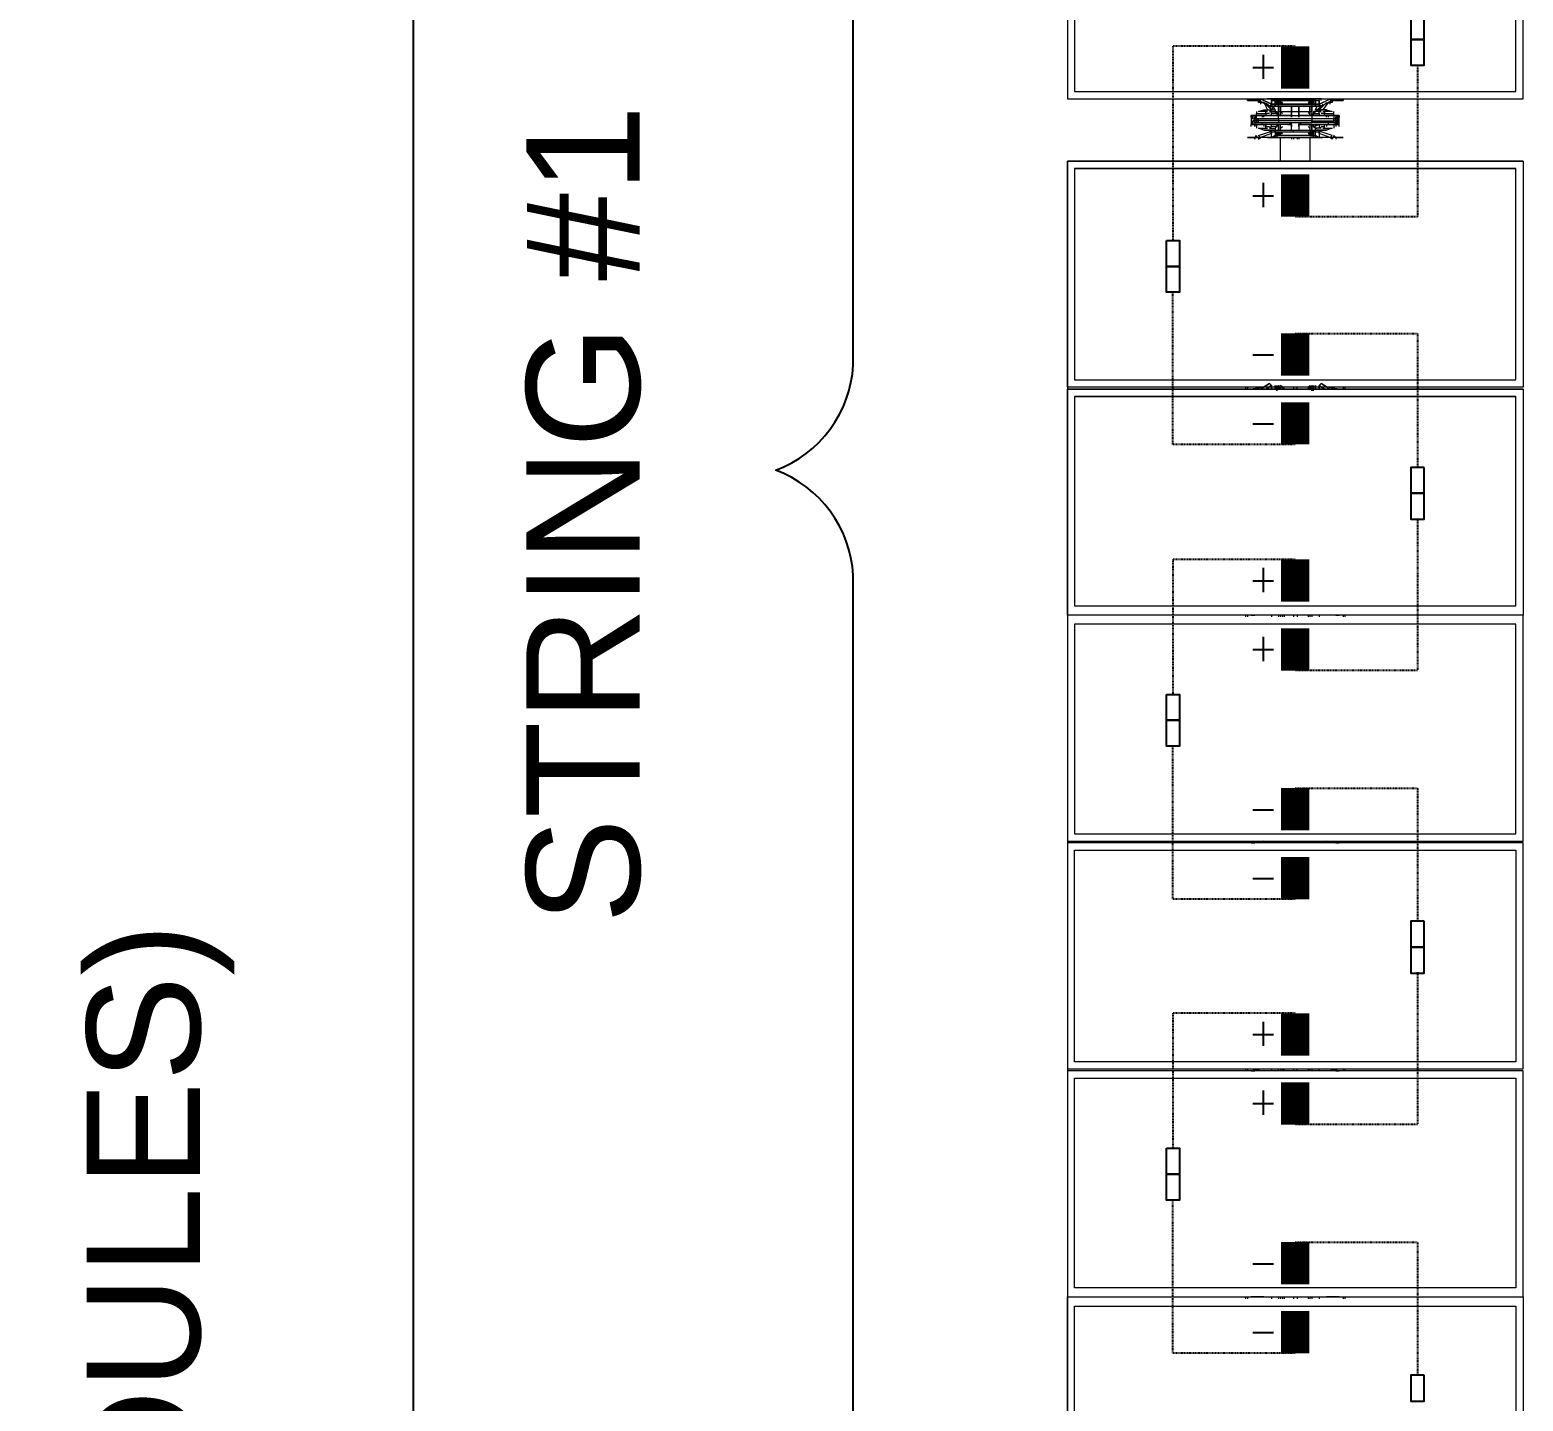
# Model space of a CAD drawing. Header units: feet. Extents: x -13743 to 68376, y -48 to 67763.
# Drawn here: x 8045.1 to 8308.3, y 65447.1 to 65688.8 of the extents above; entities that cross this region are included whole.
import ezdxf

# ---------------------------------------------------------------- set-up
doc = ezdxf.new("R2010")
doc.units = ezdxf.units.FT
doc.header["$MEASUREMENT"] = 0
doc.linetypes.add('HIDDEN', pattern=[0.375, 0.25, -0.125])
for name, color, linetype in [('E-HARN-COMP', 8, 'Continuous'), ('E-TRNK-CABL-NEG', 6, 'HIDDEN'), ('E-TRUNK-CABLE-POS', 6, 'HIDDEN'), ('G-ANNO-TEXT', 1, 'Continuous'), ('Polarity-Text', 7, 'Continuous')]:
    doc.layers.add(name, color=color, linetype=linetype)
doc.styles.add('NEI-A', font='arial.ttf')

# ---------------------------------------------------------------- blocks, each defined once
blk = doc.blocks.new('A$Ccdbb2b2c')
at = {"lineweight": 5}
for points in [[(2.2199, 0.4133), (4.0732, 0.4133)], [(4.1298, 0), (4.1298, 0.4133), (5.9848, 0.4133)], [(4.1365, 0.0067), (4.1365, 0.4067)], [(4.3365, 0), (4.3365, 0.4133)], [(4.3432, 0.0067), (4.3432, 0.4067)], [(4.0748, 0.24), (4.0732, 0.24), (4.0748, 0.24), (4.0748, 0.2433), (4.0748, 0.25), (4.0732, 0.25)], [(4.0898, 0.245), (4.0915, 0.245), (4.0898, 0.245), (4.0915, 0.245), (4.0915, 0.2417), (4.0882, 0.2417), (4.0882, 0.2217), (4.0865, 0.2217), (4.0882, 0.2217), (4.0865, 0.2217), (4.0882, 0.2217), (4.0865, 0.2217), (4.0882, 0.2217), (4.0798, 0.2217), (4.0848, 0.2217), (4.0848, 0.1917), (4.0798, 0.1917), (4.0882, 0.1917), (4.0882, 0.1717), (4.0915, 0.1717), (4.0915, 0.1917), (4.0915, 0.2217), (4.0932, 0.2217), (4.0932, 0.2417), (4.0948, 0.2417), (4.0948, 0.2217)], [(4.0882, 0.2433), (4.0882, 0.235), (4.0882, 0.2433), (4.0882, 0.245), (4.0882, 0.2467), (4.0882, 0.245), (4.0898, 0.245), (4.0882, 0.2467), (4.0898, 0.2467), (4.0882, 0.2467), (4.0882, 0.245), (4.0882, 0.2417), (4.0865, 0.2417)], [(4.0948, 0.24), (4.0932, 0.24), (4.0915, 0.24), (4.0915, 0.2217), (4.0882, 0.2217), (4.0882, 0.1917), (4.0915, 0.1917), (4.0915, 0.2217), (4.0915, 0.2417), (4.0932, 0.2417), (4.0932, 0.245), (4.0948, 0.245), (4.0965, 0.245), (4.0965, 0.2467), (4.0965, 0.245), (4.0948, 0.245), (4.0932, 0.245), (4.0932, 0.2433), (4.0915, 0.2433), (4.0915, 0.24)], [(4.0882, 0.2467), (4.0882, 0.2467)], [(4.0882, 0.245), (4.0882, 0.245)], [(4.0882, 0.245), (4.0882, 0.2433), (4.0898, 0.2433), (4.0915, 0.2433), (4.0898, 0.2433), (4.0915, 0.2433)], [(4.0898, 0.2467), (4.0948, 0.2467), (4.0965, 0.2467)], [(4.0915, 0.245), (4.0898, 0.245), (4.0915, 0.245), (4.0915, 0.2433), (4.0932, 0.2433), (4.0948, 0.2433), (4.0948, 0.2417)], [(4.0982, 0.2467), (4.0965, 0.2467), (4.0948, 0.245), (4.0932, 0.245)], [(4.0948, 0.245), (4.0948, 0.2467)], [(4.0965, 0.2467), (4.0965, 0.2467)], [(4.0965, 0.2433), (4.0965, 0.245)], [(4.1082, 0.1733), (4.1098, 0.1733), (4.1082, 0.1733), (4.1082, 0.1717), (4.1065, 0.1717), (4.1082, 0.17), (4.1082, 0.1633), (4.1082, 0.25), (4.1082, 0.2433), (4.1065, 0.2417), (4.1082, 0.2417), (4.1082, 0.24), (4.1098, 0.24), (4.1082, 0.2383), (4.1065, 0.24), (4.1032, 0.23), (4.1032, 0.2283), (4.1048, 0.2283), (4.1032, 0.2283), (4.1032, 0.225), (4.1065, 0.225), (4.1082, 0.2283), (4.1082, 0.225), (4.1065, 0.225), (4.1065, 0.2233), (4.1082, 0.2233), (4.1082, 0.19), (4.1065, 0.19)], [(4.3348, 0.2517), (4.3365, 0.2517)], [(4.3348, 0.25), (4.3365, 0.25)], [(4.3348, 0.235), (4.3365, 0.2467), (4.3365, 0.2433)], [(4.5415, 0.2517), (4.5431, 0.2517)], [(4.5415, 0.25), (4.5431, 0.25)], [(4.5415, 0.235), (4.5415, 0.2467), (4.5415, 0.2433)], [(4.7465, 0.2517), (4.7481, 0.2517)], [(4.7465, 0.25), (4.7481, 0.25)], [(4.7465, 0.235), (4.7481, 0.2467), (4.7481, 0.2433)], [(4.9531, 0.2517), (4.9548, 0.2517)], [(4.9531, 0.25), (4.9548, 0.25)], [(4.9531, 0.235), (4.9548, 0.2467), (4.9548, 0.2433)], [(5.1598, 0.2517), (5.1615, 0.2517)], [(5.1598, 0.25), (5.1615, 0.25)], [(5.1598, 0.235), (5.1598, 0.2467), (5.1598, 0.2433)], [(4.0732, 0.2433), (4.0748, 0.2433), (4.0732, 0.2433)], [(4.0732, 0.2433), (4.0748, 0.2433), (4.0732, 0.2433)], [(4.0732, 0.19), (4.0732, 0.2233), (4.0732, 0.19), (4.0748, 0.19), (4.0748, 0.1917), (4.0748, 0.1883), (4.0782, 0.1883), (4.0782, 0.185), (4.0782, 0.1883), (4.0748, 0.1883), (4.0748, 0.19), (4.0748, 0.1917), (4.0748, 0.1933), (4.0748, 0.22), (4.0732, 0.22), (4.0748, 0.22), (4.0748, 0.2217), (4.0748, 0.2233), (4.0748, 0.2217), (4.0748, 0.2233), (4.0732, 0.2233), (4.0732, 0.225), (4.0732, 0.2233), (4.0748, 0.2233), (4.0765, 0.2233), (4.0782, 0.2233), (4.0782, 0.2217), (4.0782, 0.22), (4.0765, 0.22), (4.0748, 0.22), (4.0748, 0.2217), (4.0765, 0.2217), (4.0782, 0.2217), (4.0765, 0.2217), (4.0782, 0.2217), (4.0765, 0.2217), (4.0782, 0.2217), (4.0765, 0.2217), (4.0782, 0.2217), (4.0765, 0.2217), (4.0765, 0.2233), (4.0782, 0.2217), (4.0782, 0.22), (4.0765, 0.2183), (4.0765, 0.22), (4.0748, 0.22), (4.0748, 0.2217), (4.0748, 0.2233), (4.0748, 0.225), (4.0732, 0.225), (4.0732, 0.2267), (4.0732, 0.225), (4.0748, 0.225), (4.0748, 0.2283), (4.0782, 0.2283), (4.0782, 0.225), (4.0748, 0.225), (4.0748, 0.2283), (4.0782, 0.2283), (4.0798, 0.23), (4.0782, 0.2317), (4.0765, 0.235), (4.0765, 0.2383), (4.0748, 0.24), (4.0732, 0.2383), (4.0782, 0.2283), (4.0798, 0.2283), (4.0798, 0.225), (4.0782, 0.225), (4.0782, 0.2217)], [(4.0798, 0.2217), (4.0782, 0.2217), (4.0782, 0.2233), (4.0765, 0.2233), (4.0748, 0.2233), (4.0748, 0.225), (4.0782, 0.225), (4.0782, 0.2283), (4.0732, 0.2383), (4.0748, 0.2383), (4.0748, 0.24), (4.0798, 0.23), (4.0782, 0.2283), (4.0798, 0.23), (4.0748, 0.24), (4.0732, 0.24), (4.0748, 0.2383)], [(4.0765, 0.2367), (4.0765, 0.24), (4.0748, 0.24), (4.0748, 0.2383), (4.0732, 0.2383), (4.0782, 0.2283), (4.0748, 0.2283), (4.0748, 0.225), (4.0748, 0.2233), (4.0732, 0.2233), (4.0732, 0.19), (4.0748, 0.19), (4.0732, 0.19), (4.0732, 0.1867), (4.0732, 0.1883), (4.0748, 0.1883), (4.0748, 0.185), (4.0782, 0.185), (4.0798, 0.1833), (4.0798, 0.185), (4.0798, 0.1883), (4.0782, 0.1883), (4.0798, 0.1883), (4.0798, 0.225), (4.0798, 0.1883), (4.0782, 0.1883)], [(4.0782, 0.2283), (4.0782, 0.225), (4.0732, 0.225), (4.0732, 0.2283), (4.0732, 0.23), (4.0732, 0.2317)], [(4.0748, 0.2433), (4.0748, 0.2433)], [(4.0748, 0.24), (4.0748, 0.24)], [(4.0748, 0.24), (4.0748, 0.24)], [(4.0765, 0.2383), (4.0765, 0.2367), (4.0765, 0.2383), (4.0782, 0.2383)], [(4.0782, 0.2317), (4.0832, 0.2283), (4.0765, 0.235), (4.0832, 0.2317)], [(4.0848, 0.2417), (4.0865, 0.2417), (4.0865, 0.2333), (4.0848, 0.2333), (4.0848, 0.24), (4.0832, 0.235), (4.0832, 0.225), (4.0848, 0.225), (4.0865, 0.2233), (4.0848, 0.225), (4.0865, 0.2233), (4.0865, 0.225)], [(4.0832, 0.235), (4.0832, 0.225)], [(4.0848, 0.235), (4.0848, 0.235)], [(4.0848, 0.2317), (4.0848, 0.2333)], [(4.0865, 0.23), (4.0865, 0.2333), (4.0882, 0.2333)], [(4.0898, 0.235), (4.0882, 0.235), (4.0882, 0.2133), (4.0882, 0.2117), (4.0882, 0.2367), (4.0898, 0.2367)], [(4.0948, 0.2433), (4.0965, 0.2433)], [(4.0948, 0.2433), (4.0965, 0.2433)], [(4.0948, 0.2433), (4.0965, 0.2433)], [(4.0948, 0.2117), (4.0965, 0.2117), (4.0965, 0.2367), (4.0948, 0.2367)], [(4.0965, 0.235), (4.0965, 0.2433)], [(4.0965, 0.2433), (4.0965, 0.235)], [(4.0998, 0.2267), (4.0998, 0.225), (4.1015, 0.225), (4.1015, 0.235), (4.0998, 0.24), (4.0998, 0.2333), (4.0965, 0.2333), (4.0965, 0.2417), (4.0998, 0.2417)], [(4.0965, 0.2417), (4.0982, 0.2417)], [(4.0965, 0.21), (4.0982, 0.21), (4.0965, 0.21), (4.0982, 0.21), (4.0965, 0.21), (4.0982, 0.21), (4.0965, 0.21), (4.0965, 0.2117), (4.0965, 0.2133), (4.0965, 0.235), (4.0982, 0.235)], [(4.0965, 0.2333), (4.0982, 0.2333), (4.0982, 0.23)], [(4.0982, 0.24), (4.0982, 0.24)], [(4.0998, 0.235), (4.0998, 0.235)], [(4.0998, 0.2333), (4.0998, 0.2317)], [(4.1015, 0.235), (4.1015, 0.225), (4.1032, 0.225), (4.1032, 0.2217), (4.1048, 0.2233), (4.1048, 0.2217), (4.1032, 0.2217), (4.1032, 0.22), (4.1048, 0.22), (4.1065, 0.22), (4.1065, 0.2217), (4.1048, 0.2217), (4.1065, 0.2217), (4.1048, 0.2217), (4.1065, 0.2217), (4.1048, 0.2217), (4.1065, 0.2217), (4.1048, 0.2217), (4.1065, 0.2217), (4.1065, 0.2233), (4.1048, 0.2233), (4.1032, 0.2233), (4.1032, 0.2217), (4.1032, 0.22), (4.1032, 0.1933)], [(4.1082, 0.2317), (4.1082, 0.23), (4.1082, 0.2283), (4.1048, 0.2283), (4.1082, 0.2383)], [(4.1082, 0.24), (4.1082, 0.24)], [(4.3315, 0.23), (4.3365, 0.2383)], [(4.3332, 0.2283), (4.3365, 0.2333)], [(4.0715, 0.2283), (4.0715, 0.2283)], [(4.0732, 0.23), (4.0732, 0.23)], [(4.0748, 0.2283), (4.0732, 0.2283)], [(4.0782, 0.185), (4.0798, 0.185), (4.0798, 0.1883), (4.0782, 0.1883), (4.0798, 0.1883), (4.0798, 0.225), (4.0782, 0.225), (4.0782, 0.2217), (4.0765, 0.2217), (4.0782, 0.2217), (4.0765, 0.2217), (4.0782, 0.2217), (4.0782, 0.22), (4.0782, 0.1933), (4.0782, 0.1917), (4.0765, 0.19), (4.0765, 0.1917), (4.0748, 0.1917), (4.0748, 0.1933), (4.0765, 0.1933), (4.0765, 0.195), (4.0782, 0.1933), (4.0782, 0.22), (4.0765, 0.22), (4.0748, 0.22), (4.0732, 0.22), (4.0748, 0.22), (4.0748, 0.1933), (4.0732, 0.1933), (4.0748, 0.1933), (4.0748, 0.1917), (4.0748, 0.19), (4.0765, 0.19), (4.0782, 0.19), (4.0782, 0.1917), (4.0782, 0.1933), (4.0782, 0.1917), (4.0798, 0.1917)], [(4.0732, 0.2233), (4.0732, 0.225)], [(4.0782, 0.225), (4.0798, 0.225), (4.0782, 0.225), (4.0782, 0.2217), (4.0765, 0.2217), (4.0782, 0.2217), (4.0782, 0.22), (4.0782, 0.1933), (4.0765, 0.195), (4.0765, 0.1933), (4.0748, 0.1933), (4.0748, 0.1917), (4.0765, 0.1917), (4.0782, 0.1917), (4.0782, 0.1883), (4.0782, 0.1917), (4.0782, 0.1933), (4.0765, 0.1933)], [(4.0748, 0.2233), (4.0748, 0.2233)], [(4.0748, 0.2233), (4.0748, 0.2233)], [(4.0748, 0.22), (4.0765, 0.22), (4.0782, 0.22), (4.0782, 0.2217), (4.0782, 0.2233), (4.0765, 0.2233), (4.0748, 0.2233), (4.0748, 0.2217), (4.0748, 0.2233)], [(4.0748, 0.2233), (4.0748, 0.2233)], [(4.0748, 0.2217), (4.0748, 0.2217)], [(4.0765, 0.22), (4.0748, 0.22), (4.0748, 0.2217), (4.0765, 0.2217)], [(4.0748, 0.2217), (4.0765, 0.2217)], [(4.0748, 0.2217), (4.0748, 0.22)], [(4.0748, 0.2217), (4.0748, 0.2217)], [(4.0748, 0.2217), (4.0748, 0.2217)], [(4.0748, 0.22), (4.0748, 0.22)], [(4.0748, 0.22), (4.0748, 0.22)], [(4.0748, 0.22), (4.0748, 0.1933)], [(4.0748, 0.22), (4.0748, 0.22)], [(4.0765, 0.2233), (4.0765, 0.2233)], [(4.0765, 0.2233), (4.0765, 0.2233)], [(4.0782, 0.2217), (4.0765, 0.2233), (4.0765, 0.2217)], [(4.0765, 0.2233), (4.0765, 0.2233)], [(4.0765, 0.2233), (4.0765, 0.2233)], [(4.0765, 0.2217), (4.0782, 0.2217)], [(4.0765, 0.2217), (4.0782, 0.2217)], [(4.0765, 0.2217), (4.0782, 0.2217)], [(4.0765, 0.2217), (4.0782, 0.2217)], [(4.0765, 0.2217), (4.0782, 0.2217)], [(4.0765, 0.22), (4.0765, 0.22)], [(4.0765, 0.22), (4.0765, 0.2183), (4.0782, 0.22)], [(4.0765, 0.22), (4.0765, 0.22)], [(4.0765, 0.22), (4.0765, 0.22)], [(4.0782, 0.225), (4.0782, 0.225)], [(4.0782, 0.2233), (4.0782, 0.2233)], [(4.0782, 0.2233), (4.0782, 0.2233)], [(4.0782, 0.2233), (4.0782, 0.2233)], [(4.0782, 0.2217), (4.0782, 0.2217)], [(4.0782, 0.2217), (4.0782, 0.2217)], [(4.0782, 0.2217), (4.0782, 0.2217)], [(4.0782, 0.22), (4.0782, 0.22)], [(4.0782, 0.22), (4.0782, 0.22)], [(4.0782, 0.22), (4.0782, 0.22)], [(4.0798, 0.23), (4.0798, 0.2283)], [(4.0798, 0.225), (4.0798, 0.225)], [(4.0882, 0.22), (4.0798, 0.22)], [(4.0865, 0.2183), (4.0848, 0.22)], [(4.0882, 0.2283), (4.0865, 0.2283)], [(4.0865, 0.2233), (4.0882, 0.2233)], [(4.0982, 0.2283), (4.0965, 0.2283)], [(4.0965, 0.2233), (4.0982, 0.2233)], [(4.1015, 0.22), (4.0965, 0.22)], [(4.0982, 0.225), (4.0982, 0.2233), (4.0998, 0.225), (4.0982, 0.2233), (4.0998, 0.225)], [(4.0998, 0.22), (4.0982, 0.2183)], [(4.1032, 0.23), (4.1015, 0.2283), (4.1032, 0.2283)], [(4.1015, 0.2283), (4.1015, 0.225), (4.1032, 0.225), (4.1015, 0.225), (4.1015, 0.1883), (4.1015, 0.1783)], [(4.1015, 0.225), (4.1015, 0.225)], [(4.1032, 0.225), (4.1032, 0.225)], [(4.1032, 0.22), (4.1048, 0.2183), (4.1048, 0.22), (4.1065, 0.22), (4.1065, 0.2217), (4.1048, 0.2217), (4.1065, 0.2217), (4.1065, 0.2233)], [(4.1032, 0.2233), (4.1032, 0.2233)], [(4.1032, 0.2217), (4.1032, 0.2217)], [(4.1032, 0.22), (4.1032, 0.22)], [(4.1048, 0.2233), (4.1048, 0.2233)], [(4.1048, 0.22), (4.1048, 0.22)], [(4.1065, 0.2233), (4.1065, 0.2233)], [(4.1065, 0.2217), (4.1065, 0.2217)], [(4.1065, 0.22), (4.1065, 0.22)], [(4.1065, 0.1933), (4.1065, 0.22)], [(4.1082, 0.225), (4.1082, 0.2233)], [(4.1298, 0.22), (4.1082, 0.22)], [(4.1098, 0.23), (4.1098, 0.23)], [(4.1098, 0.2283), (4.1098, 0.2283)], [(4.3382, 0.2233), (4.3365, 0.2233), (4.3365, 0.225), (4.3332, 0.225)], [(4.3332, 0.1917), (4.3348, 0.1917), (4.3348, 0.19), (4.3332, 0.1917), (4.3348, 0.1917), (4.3348, 0.19), (4.3332, 0.1917), (4.3348, 0.19), (4.3348, 0.1917), (4.3365, 0.1917), (4.3365, 0.1933), (4.3348, 0.1933), (4.3365, 0.1933), (4.3348, 0.1933), (4.3365, 0.1933), (4.3365, 0.22), (4.3365, 0.1933), (4.3365, 0.22), (4.3348, 0.22), (4.3365, 0.22), (4.3348, 0.22), (4.3332, 0.22), (4.3348, 0.22), (4.3348, 0.2183), (4.3332, 0.22), (4.3348, 0.22), (4.3365, 0.22), (4.3365, 0.2217), (4.3348, 0.2217), (4.3365, 0.2217), (4.3348, 0.2217), (4.3365, 0.2217), (4.3348, 0.2217), (4.3365, 0.2217), (4.3348, 0.2217), (4.3365, 0.2217), (4.3348, 0.2217), (4.3365, 0.2217), (4.3365, 0.22), (4.3348, 0.22), (4.3348, 0.2183), (4.3332, 0.22), (4.3348, 0.2183), (4.3348, 0.22), (4.3365, 0.22), (4.3365, 0.2217), (4.3348, 0.2217), (4.3348, 0.2233), (4.3332, 0.2217), (4.3348, 0.2233), (4.3348, 0.2217), (4.3332, 0.2217), (4.3348, 0.2233), (4.3348, 0.2217), (4.3332, 0.2217)], [(4.3348, 0.1917), (4.3365, 0.1917), (4.3348, 0.1917), (4.3365, 0.1917), (4.3348, 0.1917), (4.3365, 0.1917), (4.3348, 0.1917), (4.3365, 0.1917), (4.3348, 0.1917), (4.3365, 0.1917), (4.3348, 0.1917), (4.3348, 0.2217), (4.3365, 0.2217), (4.3348, 0.2217), (4.3365, 0.2217), (4.3348, 0.2217), (4.3365, 0.2217), (4.3348, 0.2217), (4.3365, 0.2217), (4.3348, 0.2217), (4.3365, 0.2217), (4.3348, 0.2217), (4.3365, 0.2217), (4.3348, 0.2217), (4.3365, 0.2217), (4.3348, 0.2217), (4.3365, 0.2217), (4.3348, 0.2217), (4.3365, 0.2217), (4.3348, 0.2217), (4.3365, 0.2217), (4.3365, 0.2233), (4.3348, 0.2233), (4.3332, 0.2233)], [(4.3332, 0.22), (4.3348, 0.22), (4.3365, 0.22)], [(4.3348, 0.2233), (4.3348, 0.2233)], [(4.3365, 0.2217), (4.3348, 0.2217)], [(4.3348, 0.22), (4.3348, 0.22)], [(4.3348, 0.2183), (4.3365, 0.2183)], [(4.3365, 0.2167), (4.3348, 0.2167)], [(4.3365, 0.2233), (4.3365, 0.2233)], [(4.3365, 0.22), (4.3365, 0.22)], [(4.5415, 0.2283), (4.5431, 0.2283)], [(4.5415, 0.2217), (4.5431, 0.2217)], [(4.5415, 0.22), (4.5431, 0.22)], [(4.5415, 0.2183), (4.5431, 0.2183)], [(4.5415, 0.2167), (4.5431, 0.2167)], [(4.7465, 0.2283), (4.7481, 0.2283)], [(4.7481, 0.2217), (4.7465, 0.2217)], [(4.7465, 0.22), (4.7481, 0.22)], [(4.7465, 0.2183), (4.7481, 0.2183)], [(4.7481, 0.2167), (4.7465, 0.2167)], [(4.9531, 0.2283), (4.9548, 0.2283)], [(4.9548, 0.2217), (4.9531, 0.2217)], [(4.9531, 0.22), (4.9548, 0.22)], [(4.9531, 0.2183), (4.9548, 0.2183)], [(4.9548, 0.2167), (4.9531, 0.2167)], [(5.1598, 0.2283), (5.1615, 0.2283)], [(5.1598, 0.2217), (5.1615, 0.2217)], [(5.1598, 0.22), (5.1615, 0.22)], [(5.1598, 0.2183), (5.1615, 0.2183)], [(5.1598, 0.2167), (5.1615, 0.2167)], [(4.0732, 0.21), (4.0748, 0.21)], [(4.0732, 0.2083), (4.0748, 0.2083)], [(4.0732, 0.205), (4.0748, 0.205)], [(4.0732, 0.2033), (4.0748, 0.2033)], [(4.0882, 0.2117), (4.0882, 0.21), (4.0898, 0.21), (4.0882, 0.21), (4.0898, 0.21), (4.0882, 0.21), (4.0882, 0.2133), (4.0882, 0.21), (4.0798, 0.21)], [(4.0798, 0.205), (4.0798, 0.2083)], [(4.0798, 0.2033), (4.0882, 0.2033), (4.0882, 0.2), (4.0882, 0.2033), (4.0898, 0.2033), (4.0882, 0.2033), (4.0898, 0.2033), (4.0882, 0.2033), (4.0898, 0.2033), (4.0882, 0.2033), (4.0882, 0.2017)], [(4.0882, 0.21), (4.0898, 0.21)], [(4.0882, 0.2033), (4.0898, 0.2033)], [(4.1015, 0.21), (4.0948, 0.21)], [(4.0948, 0.2033), (4.1015, 0.2033)], [(4.0982, 0.2033), (4.0965, 0.2033), (4.0982, 0.2033), (4.0965, 0.2033), (4.0982, 0.2033), (4.0965, 0.2033), (4.0965, 0.2), (4.0965, 0.2017), (4.0965, 0.2033), (4.0965, 0.2), (4.0965, 0.1783), (4.0982, 0.1783)], [(4.1032, 0.2083), (4.1015, 0.2083), (4.1015, 0.205)], [(4.1082, 0.21), (4.1098, 0.21)], [(4.1082, 0.2083), (4.1098, 0.2083)], [(4.1082, 0.205), (4.1098, 0.205)], [(4.1082, 0.2033), (4.1098, 0.2033)], [(4.3348, 0.2083), (4.3365, 0.2083)], [(4.3365, 0.205), (4.3348, 0.205)], [(4.5415, 0.2083), (4.5431, 0.2083)], [(4.5415, 0.205), (4.5431, 0.205)], [(4.7465, 0.2083), (4.7481, 0.2083)], [(4.7481, 0.205), (4.7465, 0.205)], [(4.9531, 0.2083), (4.9548, 0.2083)], [(4.9548, 0.205), (4.9531, 0.205)], [(5.1598, 0.2083), (5.1615, 0.2083)], [(5.1598, 0.205), (5.1615, 0.205)], [(4.0732, 0.1933), (4.0748, 0.1933)], [(4.0732, 0.1933), (4.0748, 0.1933)], [(4.0782, 0.1917), (4.0782, 0.19), (4.0765, 0.19), (4.0748, 0.19), (4.0765, 0.19), (4.0782, 0.19), (4.0782, 0.1917), (4.0765, 0.1917), (4.0782, 0.1917), (4.0782, 0.19), (4.0782, 0.1883), (4.0798, 0.1883), (4.0798, 0.185), (4.0782, 0.185), (4.0765, 0.1817), (4.0732, 0.175), (4.0748, 0.175), (4.0748, 0.1733), (4.0798, 0.1833), (4.0782, 0.185), (4.0732, 0.175), (4.0748, 0.175), (4.0748, 0.1733), (4.0798, 0.1833), (4.0798, 0.185), (4.0782, 0.185), (4.0782, 0.1883), (4.0748, 0.1883), (4.0748, 0.185), (4.0732, 0.185), (4.0732, 0.1883), (4.0732, 0.19), (4.0732, 0.1883), (4.0748, 0.1883), (4.0748, 0.185), (4.0782, 0.185), (4.0732, 0.175), (4.0748, 0.175), (4.0748, 0.1733), (4.0798, 0.1833), (4.0782, 0.185), (4.0748, 0.185), (4.0732, 0.185), (4.0732, 0.1833)], [(4.0748, 0.19), (4.0748, 0.1883), (4.0732, 0.1883)], [(4.0782, 0.1933), (4.0765, 0.1933), (4.0748, 0.1933), (4.0765, 0.1933), (4.0748, 0.1933), (4.0748, 0.1917), (4.0748, 0.19), (4.0748, 0.1917)], [(4.0748, 0.1933), (4.0748, 0.1933)], [(4.0748, 0.1933), (4.0748, 0.1933)], [(4.0748, 0.1933), (4.0748, 0.1933)], [(4.0748, 0.1917), (4.0748, 0.1917)], [(4.0748, 0.1917), (4.0748, 0.1917)], [(4.0748, 0.1917), (4.0748, 0.1917)], [(4.0748, 0.19), (4.0748, 0.19)], [(4.0748, 0.19), (4.0748, 0.19)], [(4.0748, 0.19), (4.0748, 0.19)], [(4.0765, 0.1933), (4.0765, 0.1933)], [(4.0765, 0.1933), (4.0765, 0.1933)], [(4.0765, 0.1933), (4.0765, 0.1933)], [(4.0765, 0.1933), (4.0765, 0.1933)], [(4.0765, 0.19), (4.0765, 0.19)], [(4.0765, 0.19), (4.0765, 0.19)], [(4.0765, 0.19), (4.0765, 0.19)], [(4.0782, 0.1933), (4.0782, 0.1933)], [(4.0782, 0.1933), (4.0782, 0.1933)], [(4.0782, 0.1933), (4.0782, 0.1933)], [(4.0782, 0.1917), (4.0782, 0.1917)], [(4.0782, 0.1917), (4.0782, 0.1917)], [(4.0782, 0.1917), (4.0782, 0.1917)], [(4.0782, 0.19), (4.0782, 0.19)], [(4.0782, 0.19), (4.0782, 0.19)], [(4.0782, 0.19), (4.0782, 0.19)], [(4.0798, 0.1933), (4.0882, 0.1933)], [(4.0848, 0.1933), (4.0865, 0.195)], [(4.0865, 0.1883), (4.0865, 0.19), (4.0848, 0.1883), (4.0865, 0.19), (4.0848, 0.1883)], [(4.0865, 0.1917), (4.0882, 0.1917)], [(4.0865, 0.1917), (4.0882, 0.1917)], [(4.0865, 0.1917), (4.0882, 0.1917)], [(4.0865, 0.1917), (4.0882, 0.1917)], [(4.0882, 0.19), (4.0865, 0.19)], [(4.0898, 0.1783), (4.0882, 0.1783), (4.0882, 0.2), (4.0882, 0.2017), (4.0882, 0.1767), (4.0898, 0.1767)], [(4.0932, 0.1717), (4.0948, 0.1717), (4.0948, 0.1917)], [(4.0948, 0.1767), (4.0965, 0.1767), (4.0965, 0.2017), (4.0948, 0.2017)], [(4.0965, 0.1933), (4.1015, 0.1933)], [(4.0982, 0.19), (4.0965, 0.19)], [(4.0982, 0.195), (4.0998, 0.1933)], [(4.0998, 0.1883), (4.0982, 0.19), (4.0998, 0.1883), (4.0982, 0.19), (4.0982, 0.1883)], [(4.1098, 0.1733), (4.1082, 0.175), (4.1065, 0.1733), (4.1032, 0.1833), (4.1032, 0.185), (4.1048, 0.185), (4.1032, 0.185), (4.1015, 0.185), (4.1015, 0.1883), (4.1032, 0.1883), (4.1015, 0.1883), (4.1032, 0.1883), (4.1032, 0.1917), (4.1048, 0.1917), (4.1065, 0.1917), (4.1065, 0.19), (4.1065, 0.1883), (4.1032, 0.1883), (4.1032, 0.185)], [(4.1032, 0.1933), (4.1032, 0.1917)], [(4.1032, 0.1933), (4.1032, 0.1933)], [(4.1048, 0.1933), (4.1032, 0.1933)], [(4.1032, 0.1917), (4.1032, 0.19)], [(4.1032, 0.1917), (4.1032, 0.1917)], [(4.1032, 0.19), (4.1048, 0.19)], [(4.1032, 0.19), (4.1032, 0.19)], [(4.1065, 0.1933), (4.1048, 0.1933)], [(4.1048, 0.1933), (4.1048, 0.1933)], [(4.1048, 0.1917), (4.1065, 0.1917)], [(4.1048, 0.1917), (4.1065, 0.1917)], [(4.1048, 0.1917), (4.1065, 0.1917)], [(4.1048, 0.1917), (4.1065, 0.1917)], [(4.1048, 0.1917), (4.1065, 0.1917)], [(4.1048, 0.1917), (4.1065, 0.1917)], [(4.1048, 0.19), (4.1065, 0.19)], [(4.1048, 0.19), (4.1048, 0.19)], [(4.1065, 0.1933), (4.1065, 0.1933)], [(4.1065, 0.1917), (4.1065, 0.1933)], [(4.1065, 0.1917), (4.1065, 0.1917)], [(4.1065, 0.19), (4.1065, 0.1917)], [(4.1065, 0.19), (4.1065, 0.19)], [(4.1082, 0.1933), (4.1298, 0.1933)], [(4.1082, 0.19), (4.1082, 0.1883)], [(4.3348, 0.1933), (4.3348, 0.195), (4.3332, 0.1933)], [(4.3348, 0.1933), (4.3348, 0.195), (4.3332, 0.1933)], [(4.3332, 0.1933), (4.3348, 0.1933)], [(4.3332, 0.1933), (4.3348, 0.1933)], [(4.3348, 0.1933), (4.3332, 0.1933)], [(4.3382, 0.19), (4.3365, 0.19), (4.3365, 0.1883), (4.3332, 0.1883), (4.3365, 0.1883), (4.3365, 0.19), (4.3348, 0.19), (4.3332, 0.19), (4.3348, 0.19), (4.3365, 0.19), (4.3365, 0.1917), (4.3365, 0.19), (4.3365, 0.1883), (4.3332, 0.1883)], [(4.3348, 0.195), (4.3365, 0.195)], [(4.3348, 0.1933), (4.3365, 0.1933), (4.3365, 0.1917), (4.3348, 0.1917)], [(4.3348, 0.1933), (4.3365, 0.1933), (4.3365, 0.1917), (4.3348, 0.1917)], [(4.3348, 0.1933), (4.3348, 0.1933)], [(4.3365, 0.1933), (4.3348, 0.1933)], [(4.3348, 0.1917), (4.3365, 0.1917)], [(4.3348, 0.1917), (4.3365, 0.1917)], [(4.3348, 0.1917), (4.3365, 0.1917)], [(4.3348, 0.1917), (4.3365, 0.1917)], [(4.3348, 0.1917), (4.3365, 0.1917)], [(4.3348, 0.1917), (4.3365, 0.1917)], [(4.3348, 0.1917), (4.3365, 0.1917)], [(4.3348, 0.1917), (4.3365, 0.1917)], [(4.3348, 0.1917), (4.3365, 0.1917)], [(4.3348, 0.1917), (4.3365, 0.1917)], [(4.3348, 0.1917), (4.3365, 0.1917)], [(4.3348, 0.1917), (4.3365, 0.1917)], [(4.3348, 0.19), (4.3365, 0.19), (4.3365, 0.1917)], [(4.3348, 0.19), (4.3348, 0.19)], [(4.3365, 0.1933), (4.3365, 0.1933)], [(4.3365, 0.19), (4.3365, 0.19)], [(4.5415, 0.195), (4.5431, 0.195)], [(4.5415, 0.1933), (4.5431, 0.1933)], [(4.5415, 0.1917), (4.5431, 0.1917)], [(4.7465, 0.195), (4.7481, 0.195)], [(4.7481, 0.1933), (4.7465, 0.1933)], [(4.7465, 0.1917), (4.7481, 0.1917)], [(4.9531, 0.195), (4.9548, 0.195)], [(4.9548, 0.1933), (4.9531, 0.1933)], [(4.9531, 0.1917), (4.9548, 0.1917)], [(5.1598, 0.195), (5.1615, 0.195)], [(5.1598, 0.1933), (5.1615, 0.1933)], [(5.1598, 0.1917), (5.1615, 0.1917)], [(4.0715, 0.185), (4.0715, 0.185)], [(4.0748, 0.1833), (4.0732, 0.1833), (4.0732, 0.185), (4.0732, 0.1833), (4.0732, 0.1817)], [(4.0732, 0.1833), (4.0732, 0.1833)], [(4.0732, 0.1733), (4.0748, 0.1733), (4.0765, 0.1733), (4.0765, 0.1767), (4.0832, 0.1817)], [(4.0782, 0.1817), (4.0832, 0.185), (4.0765, 0.1783)], [(4.0782, 0.175), (4.0765, 0.175), (4.0765, 0.1767), (4.0765, 0.175)], [(4.0782, 0.1883), (4.0782, 0.1883)], [(4.0782, 0.1883), (4.0782, 0.1883)], [(4.0798, 0.1883), (4.0798, 0.1883)], [(4.0798, 0.1883), (4.0798, 0.1883)], [(4.0832, 0.1783), (4.0848, 0.1733), (4.0848, 0.18)], [(4.0848, 0.1817), (4.0848, 0.18), (4.0865, 0.18), (4.0865, 0.1833)], [(4.0882, 0.18), (4.0865, 0.18), (4.0865, 0.1717), (4.0848, 0.1717)], [(4.0848, 0.1783), (4.0848, 0.1783)], [(4.0865, 0.185), (4.0882, 0.185)], [(4.0882, 0.17), (4.0882, 0.1783), (4.0882, 0.17), (4.0882, 0.1683), (4.0882, 0.17), (4.0882, 0.1717), (4.0865, 0.1717)], [(4.0948, 0.17), (4.0965, 0.17), (4.0948, 0.17), (4.0965, 0.17), (4.0965, 0.1783), (4.0965, 0.17)], [(4.0965, 0.185), (4.0982, 0.185)], [(4.0982, 0.1833), (4.0982, 0.18), (4.0965, 0.18), (4.0965, 0.1717), (4.0998, 0.1717)], [(4.0998, 0.1817), (4.0998, 0.18), (4.0965, 0.18)], [(4.0998, 0.18), (4.0998, 0.1733), (4.1015, 0.1783), (4.1015, 0.1883), (4.0998, 0.1883), (4.0998, 0.1867)], [(4.0998, 0.1783), (4.0998, 0.1783)], [(4.1015, 0.1883), (4.1015, 0.1883)], [(4.1032, 0.1833), (4.1015, 0.185)], [(4.1032, 0.1883), (4.1032, 0.1883)], [(4.1082, 0.175), (4.1048, 0.185), (4.1082, 0.185), (4.1082, 0.1833), (4.1082, 0.1817)], [(4.1098, 0.185), (4.1098, 0.185)], [(4.1098, 0.1833), (4.1098, 0.1833)], [(4.3365, 0.175), (4.3315, 0.1833)], [(4.3365, 0.18), (4.3332, 0.185), (4.3365, 0.185)], [(4.3365, 0.185), (4.3348, 0.185)], [(4.3365, 0.17), (4.3365, 0.1667), (4.3348, 0.1783)], [(4.5415, 0.185), (4.5431, 0.185)], [(4.5415, 0.17), (4.5415, 0.1667), (4.5415, 0.1783)], [(4.7481, 0.185), (4.7465, 0.185)], [(4.7481, 0.17), (4.7481, 0.1667), (4.7465, 0.1783)], [(4.9548, 0.185), (4.9531, 0.185)], [(4.9548, 0.17), (4.9548, 0.1667), (4.9531, 0.1783)], [(5.1598, 0.185), (5.1615, 0.185)], [(5.1598, 0.17), (5.1598, 0.1667), (5.1598, 0.1783)], [(4.0748, 0.175), (4.0732, 0.1733), (4.0748, 0.1733), (4.0748, 0.17), (4.0748, 0.1633), (4.0732, 0.1633)], [(4.0732, 0.17), (4.0748, 0.17), (4.0732, 0.17)], [(4.0732, 0.17), (4.0748, 0.17), (4.0732, 0.17)], [(4.0748, 0.1733), (4.0748, 0.1733)], [(4.0748, 0.1733), (4.0748, 0.1733)], [(4.0748, 0.1733), (4.0748, 0.1733)], [(4.0748, 0.17), (4.0748, 0.17)], [(4.0748, 0.17), (4.0748, 0.17)], [(4.0882, 0.1683), (4.0882, 0.17), (4.0898, 0.17), (4.0915, 0.17), (4.0898, 0.17), (4.0915, 0.17), (4.0932, 0.17), (4.0915, 0.17), (4.0932, 0.17), (4.0948, 0.17), (4.0932, 0.17)], [(4.0965, 0.1667), (4.0948, 0.1667), (4.0882, 0.1667), (4.0898, 0.1667), (4.0882, 0.1667), (4.0898, 0.1683), (4.0915, 0.1683), (4.0898, 0.1683), (4.0882, 0.1683), (4.0882, 0.1667), (4.0882, 0.1683), (4.0882, 0.1667)], [(4.0882, 0.1683), (4.0882, 0.1683)], [(4.0882, 0.1667), (4.0882, 0.1667)], [(4.0982, 0.1667), (4.0965, 0.1667), (4.0948, 0.1683), (4.0965, 0.1683), (4.0948, 0.1683), (4.0932, 0.1683), (4.0948, 0.1683), (4.0965, 0.1683), (4.0965, 0.1667), (4.0965, 0.1683), (4.0965, 0.17), (4.0982, 0.17)], [(4.0948, 0.1667), (4.0948, 0.1683)], [(4.0965, 0.1717), (4.0982, 0.1717)], [(4.0965, 0.1667), (4.0965, 0.1667)], [(4.0982, 0.1733), (4.0982, 0.1733)], [(4.1082, 0.1733), (4.1082, 0.1733)], [(4.1082, 0.17), (4.1098, 0.17)], [(4.3348, 0.1633), (4.3365, 0.1633)], [(4.3365, 0.1667), (4.3365, 0.1667)], [(4.5415, 0.1667), (4.5415, 0.1667)], [(4.5415, 0.1633), (4.5431, 0.1633)], [(4.7465, 0.1633), (4.7481, 0.1633)], [(4.7481, 0.1667), (4.7481, 0.1667)], [(4.9531, 0.1633), (4.9548, 0.1633)], [(4.9548, 0.1667), (4.9548, 0.1667)], [(5.1598, 0.1667), (5.1598, 0.1667)], [(5.1598, 0.1633), (5.1615, 0.1633)], [(4.3348, 0.1617), (4.3365, 0.1617)], [(4.5415, 0.1617), (4.5431, 0.1617)], [(4.7465, 0.1617), (4.7481, 0.1617)], [(4.9531, 0.1617), (4.9548, 0.1617)], [(5.1598, 0.1617), (5.1615, 0.1617)]]:
    blk.add_lwpolyline(points, dxfattribs=at)
for points in [[(3.8682, 0), (3.8682, 0.4133), (4.0732, 0.4133), (4.0732, 0)], [(3.8765, 0.0067), (3.8765, 0.4067), (4.0665, 0.4067), (4.0665, 0.0067)], [(4.1298, 0.4133), (4.1298, 0), (4.3348, 0), (4.3348, 0.4133)], [(4.1298, 0), (4.1298, 0.4133)], [(4.3282, 0.4067), (4.3282, 0.0067), (4.1365, 0.0067), (4.1365, 0.4067)], [(4.1365, 0.0067), (4.1365, 0.4067)], [(4.3365, 0.4133), (4.3365, 0), (4.5415, 0), (4.5415, 0.4133)], [(4.3365, 0), (4.3365, 0.4133)], [(4.5331, 0.4067), (4.5331, 0.0067), (4.3432, 0.0067), (4.3432, 0.4067)], [(4.3432, 0.0067), (4.3432, 0.4067)], [(4.7465, 0.4133), (4.7465, 0), (4.5415, 0), (4.5415, 0.4133)], [(4.5498, 0.4067), (4.7398, 0.4067), (4.7398, 0.0067), (4.5498, 0.0067)], [(4.7481, 0.4133), (4.9531, 0.4133), (4.9531, 0), (4.7481, 0)], [(4.7548, 0.4067), (4.7548, 0.0067), (4.9465, 0.0067), (4.9465, 0.4067)], [(4.9548, 0.4133), (5.1598, 0.4133), (5.1598, 0), (4.9548, 0)], [(4.9615, 0.4067), (4.9615, 0.0067), (5.1515, 0.0067), (5.1515, 0.4067)], [(5.1598, 0), (5.3648, 0), (5.3648, 0.4133), (5.1598, 0.4133)], [(5.1681, 0.0067), (5.3581, 0.0067), (5.3581, 0.4067), (5.1681, 0.4067)], [(4.0732, 0.24), (4.0748, 0.24), (4.0748, 0.2417), (4.0748, 0.2433), (4.0748, 0.25), (4.0732, 0.25), (4.0748, 0.25), (4.0748, 0.2433), (4.0748, 0.2417), (4.0748, 0.24)], [(4.0965, 0.2433), (4.0965, 0.245), (4.0965, 0.2433), (4.0982, 0.2433)], [(4.0732, 0.2433), (4.0748, 0.2433)], [(4.0948, 0.2433), (4.0932, 0.2433), (4.0915, 0.2433), (4.0932, 0.2433)], [(4.1098, 0.2433), (4.1082, 0.2433)], [(4.3365, 0.2283), (4.3332, 0.2283), (4.3365, 0.2333), (4.3332, 0.2283), (4.3365, 0.2283), (4.3332, 0.2283), (4.3315, 0.23), (4.3365, 0.2383), (4.3315, 0.23), (4.3332, 0.2283), (4.3348, 0.2283), (4.3332, 0.2283), (4.3348, 0.2283)], [(4.0748, 0.2283), (4.0732, 0.2283), (4.0732, 0.23), (4.0732, 0.2283)], [(4.0765, 0.2233), (4.0748, 0.2217), (4.0765, 0.22), (4.0782, 0.2217)], [(4.0765, 0.2233), (4.0748, 0.2217), (4.0765, 0.22), (4.0782, 0.2217)], [(4.0765, 0.2233), (4.0748, 0.2217), (4.0765, 0.22), (4.0782, 0.2217)], [(4.0748, 0.2217), (4.0782, 0.2217), (4.0782, 0.22), (4.0765, 0.22), (4.0765, 0.2183), (4.0782, 0.22), (4.0782, 0.2217), (4.0765, 0.2217), (4.0748, 0.2217), (4.0765, 0.22), (4.0748, 0.22)], [(4.0782, 0.2217), (4.0765, 0.2217)], [(4.0782, 0.2283), (4.0798, 0.2283), (4.0798, 0.225), (4.0782, 0.225), (4.0798, 0.225), (4.0798, 0.23), (4.0798, 0.2283)], [(4.0832, 0.2267), (4.0832, 0.225), (4.0798, 0.2267), (4.0798, 0.2283)], [(4.0798, 0.22), (4.0882, 0.22)], [(4.0848, 0.23), (4.0848, 0.2233), (4.0865, 0.2233), (4.0865, 0.2283), (4.0848, 0.2283)], [(4.0932, 0.1917), (4.0932, 0.2217), (4.0948, 0.2217), (4.0948, 0.1917)], [(4.0965, 0.2217), (4.0982, 0.2217), (4.0998, 0.2217), (4.1015, 0.2217)], [(4.0998, 0.225), (4.0982, 0.2233), (4.0982, 0.2283), (4.0998, 0.23)], [(4.0998, 0.2217), (4.0982, 0.2217)], [(4.1048, 0.2233), (4.1032, 0.2217), (4.1048, 0.22), (4.1065, 0.2217)], [(4.3365, 0.2233), (4.3365, 0.225), (4.3332, 0.225), (4.3365, 0.225), (4.3365, 0.2233), (4.3382, 0.2233)], [(4.3365, 0.22), (4.3365, 0.2217), (4.3348, 0.2233), (4.3332, 0.2217)], [(4.3365, 0.22), (4.3365, 0.2217), (4.3348, 0.2233), (4.3332, 0.2217)], [(4.3365, 0.2217), (4.3365, 0.2233), (4.3332, 0.2217), (4.3348, 0.22)], [(4.3365, 0.2217), (4.3365, 0.2233), (4.3348, 0.2233), (4.3365, 0.2233)], [(4.0748, 0.21), (4.0732, 0.21)], [(4.0748, 0.2083), (4.0732, 0.2083)], [(4.0748, 0.205), (4.0732, 0.205)], [(4.0748, 0.2033), (4.0732, 0.2033)], [(4.0798, 0.21), (4.0882, 0.21)], [(4.0798, 0.2083), (4.0798, 0.205)], [(4.0882, 0.2033), (4.0798, 0.2033)], [(4.0898, 0.21), (4.0882, 0.21)], [(4.0965, 0.2133), (4.0965, 0.21)], [(4.0982, 0.2033), (4.0965, 0.2033)], [(4.0765, 0.1933), (4.0748, 0.1917), (4.0765, 0.19), (4.0782, 0.1917)], [(4.0765, 0.1933), (4.0748, 0.1933), (4.0748, 0.1917), (4.0765, 0.1917), (4.0782, 0.1917), (4.0765, 0.1917), (4.0782, 0.1917), (4.0765, 0.1917), (4.0782, 0.1917), (4.0765, 0.1917), (4.0782, 0.1917), (4.0765, 0.1917), (4.0782, 0.1917), (4.0765, 0.1917), (4.0782, 0.1917), (4.0765, 0.1917), (4.0782, 0.1917), (4.0765, 0.1917), (4.0782, 0.1917), (4.0765, 0.1917), (4.0782, 0.1917), (4.0765, 0.1917), (4.0782, 0.1917), (4.0765, 0.1917), (4.0765, 0.19), (4.0782, 0.1917), (4.0782, 0.1933)], [(4.0765, 0.1933), (4.0748, 0.1917), (4.0765, 0.19), (4.0782, 0.1917)], [(4.0765, 0.1933), (4.0748, 0.1917), (4.0765, 0.19), (4.0782, 0.1917)], [(4.0782, 0.1917), (4.0782, 0.1933), (4.0765, 0.1933), (4.0782, 0.1933), (4.0782, 0.1917), (4.0765, 0.1917)], [(4.0882, 0.1933), (4.0798, 0.1933)], [(4.0848, 0.1883), (4.0848, 0.19), (4.0865, 0.19), (4.0865, 0.185), (4.0848, 0.185), (4.0848, 0.1833)], [(4.0882, 0.1917), (4.0865, 0.1917)], [(4.0948, 0.1717), (4.0948, 0.17), (4.0932, 0.17), (4.0915, 0.17), (4.0915, 0.1717), (4.0915, 0.1683), (4.0898, 0.1683), (4.0915, 0.1683), (4.0932, 0.1683), (4.0948, 0.1683), (4.0932, 0.1683), (4.0932, 0.1717), (4.0915, 0.1717), (4.0915, 0.1917), (4.0932, 0.1917), (4.0932, 0.1717)], [(4.0982, 0.1917), (4.0998, 0.1917), (4.1015, 0.1917), (4.0965, 0.1917)], [(4.0998, 0.1833), (4.0998, 0.1883), (4.0982, 0.19), (4.0965, 0.185), (4.0982, 0.185)], [(4.0998, 0.1917), (4.0982, 0.1917)], [(4.1032, 0.1917), (4.1032, 0.1933), (4.1048, 0.195), (4.1048, 0.1933), (4.1065, 0.1933), (4.1065, 0.1917), (4.1048, 0.1917), (4.1048, 0.19)], [(4.1048, 0.1933), (4.1032, 0.1917), (4.1048, 0.19), (4.1065, 0.1917)], [(4.1065, 0.1917), (4.1048, 0.1917)], [(4.3348, 0.1933), (4.3332, 0.1933), (4.3348, 0.195)], [(4.3365, 0.19), (4.3365, 0.1917), (4.3348, 0.1933), (4.3332, 0.1917)], [(4.3365, 0.19), (4.3365, 0.1917), (4.3348, 0.1933), (4.3332, 0.1917)], [(4.3365, 0.1917), (4.3365, 0.1933), (4.3332, 0.1917), (4.3348, 0.19)], [(4.3365, 0.1917), (4.3348, 0.1917)], [(4.3365, 0.1917), (4.3348, 0.1917)], [(4.3365, 0.1917), (4.3348, 0.1917), (4.3365, 0.1917), (4.3382, 0.1917)], [(4.0798, 0.1833), (4.0832, 0.1867), (4.0832, 0.1883), (4.0832, 0.1783), (4.0832, 0.1883), (4.0798, 0.1867), (4.0798, 0.185)], [(4.1082, 0.185), (4.1065, 0.1883), (4.1082, 0.1883)], [(4.3332, 0.185), (4.3315, 0.1833), (4.3365, 0.175), (4.3315, 0.1833)], [(4.3365, 0.18), (4.3332, 0.185), (4.3365, 0.185), (4.3332, 0.185)], [(4.3348, 0.185), (4.3332, 0.185)], [(4.0732, 0.1733), (4.0748, 0.1733), (4.0748, 0.1717), (4.0748, 0.17), (4.0748, 0.1633), (4.0732, 0.1633), (4.0748, 0.1633), (4.0748, 0.17), (4.0732, 0.17), (4.0748, 0.17), (4.0748, 0.1717), (4.0748, 0.1733)], [(4.0965, 0.1683), (4.0965, 0.17)]]:
    blk.add_lwpolyline(points, close=True, dxfattribs=at)

msp = doc.modelspace()

# ---------------------------------------------------------------- linework, layer by layer
at = {"layer": 'E-HARN-COMP'}
for points in [[(8290.81, 65691.67), (8288.48, 65691.67), (8288.48, 65687.11), (8290.81, 65687.11)], [(8290.81, 65687.11), (8288.48, 65687.11), (8288.48, 65682.54), (8290.81, 65682.54)], [(8245.41, 65651.67), (8247.74, 65651.67), (8247.74, 65647.1), (8245.41, 65647.1)], [(8245.41, 65647.1), (8247.74, 65647.1), (8247.74, 65642.54), (8245.41, 65642.54)], [(8290.81, 65611.67), (8288.48, 65611.67), (8288.48, 65607.11), (8290.81, 65607.11)], [(8290.81, 65607.11), (8288.48, 65607.11), (8288.48, 65602.54), (8290.81, 65602.54)], [(8245.41, 65571.67), (8247.74, 65571.67), (8247.74, 65567.1), (8245.41, 65567.1)], [(8245.41, 65567.1), (8247.74, 65567.1), (8247.74, 65562.54), (8245.41, 65562.54)], [(8290.81, 65531.67), (8288.48, 65531.67), (8288.48, 65527.11), (8290.81, 65527.11)], [(8290.81, 65527.11), (8288.48, 65527.11), (8288.48, 65522.54), (8290.81, 65522.54)], [(8245.41, 65491.67), (8247.74, 65491.67), (8247.74, 65487.1), (8245.41, 65487.1)], [(8245.41, 65487.1), (8247.74, 65487.1), (8247.74, 65482.54), (8245.41, 65482.54)], [(8290.81, 65451.67), (8288.48, 65451.67), (8288.48, 65447.11), (8290.81, 65447.11)]]:
    msp.add_lwpolyline(points, close=True, dxfattribs=at)
at = {"layer": 'E-HARN-COMP', "const_width": 5}
for points in [[(8268.11, 65685.89), (8268.11, 65678.44)], [(8268.11, 65655.86), (8268.11, 65663.32)], [(8268.11, 65635.3), (8268.11, 65627.84)], [(8268.11, 65615.71), (8268.11, 65623.16)], [(8268.11, 65595.46), (8268.11, 65588.01)], [(8268.11, 65575.86), (8268.11, 65583.32)], [(8268.11, 65555.14), (8268.11, 65547.68)], [(8268.11, 65535.55), (8268.11, 65543)], [(8268.11, 65515.46), (8268.11, 65508.01)], [(8268.11, 65495.86), (8268.11, 65503.32)], [(8268.11, 65475.14), (8268.11, 65467.68)], [(8268.11, 65455.55), (8268.11, 65463)]]:
    msp.add_lwpolyline(points, dxfattribs=at)
at = {"layer": 'E-TRNK-CABL-NEG', "ltscale": 0.1}
for points in [[(8268.11, 65615.71), (8246.57, 65615.71), (8246.57, 65642.54)], [(8268.11, 65635.3), (8289.64, 65635.3), (8289.64, 65611.67)], [(8268.11, 65535.55), (8246.57, 65535.55), (8246.57, 65562.54)], [(8268.11, 65555.14), (8289.64, 65555.14), (8289.64, 65531.67)], [(8268.11, 65455.55), (8246.57, 65455.55), (8246.57, 65482.54)], [(8268.11, 65475.14), (8289.64, 65475.14), (8289.64, 65451.67)]]:
    msp.add_lwpolyline(points, dxfattribs=at)
at = {"layer": 'E-TRUNK-CABLE-POS', "ltscale": 0.1}
for points in [[(8268.11, 65685.89), (8246.57, 65685.89), (8246.57, 65651.52)], [(8289.64, 65682.69), (8289.64, 65655.86), (8268.11, 65655.86)], [(8289.64, 65602.69), (8289.64, 65575.86), (8268.11, 65575.86)], [(8268.11, 65595.46), (8246.57, 65595.46), (8246.57, 65571.52)], [(8289.64, 65522.69), (8289.64, 65495.86), (8268.11, 65495.86)], [(8268.11, 65515.46), (8246.57, 65515.46), (8246.57, 65491.52)]]:
    msp.add_lwpolyline(points, dxfattribs=at)
at = {"layer": 'G-ANNO-TEXT', "flags": 128}
for points in [[(8126.41, 63892.84, -0.463783), (8112.76, 63905.61), (8112.76, 65114.16, 0.298343), (8099.11, 65132.67, 0.298343), (8112.76, 65151.18), (8112.76, 66441.36, -0.4246), (8126.41, 66460.9)], [(8203.88, 65174.08, -0.298343), (8190.23, 65192.59), (8190.23, 65592.66, 0.298343), (8176.58, 65611.17, 0.298343), (8190.23, 65629.68), (8190.23, 66264.16, -0.298343), (8203.88, 66282.67)]]:
    msp.add_lwpolyline(points, format="xyb", dxfattribs=at)
at = {"layer": 'Polarity-Text'}
for p, q in [((8260.64, 65682.13), (8264.26, 65682.13)), ((8262.45, 65684.4), (8262.45, 65680.13)), ((8262.45, 65661.83), (8262.45, 65657.55)), ((8260.64, 65659.55), (8264.26, 65659.55)), ((8260.64, 65631.49), (8264.26, 65631.49)), ((8260.64, 65619.36), (8264.26, 65619.36)), ((8262.45, 65593.97), (8262.45, 65589.7)), ((8260.64, 65591.7), (8264.26, 65591.7)), ((8260.64, 65579.55), (8264.26, 65579.55)), ((8262.45, 65581.83), (8262.45, 65577.55)), ((8260.64, 65551.33), (8264.26, 65551.33)), ((8260.64, 65539.2), (8264.26, 65539.2)), ((8262.45, 65513.97), (8262.45, 65509.7)), ((8260.64, 65511.7), (8264.26, 65511.7)), ((8262.45, 65501.83), (8262.45, 65497.55)), ((8260.64, 65499.55), (8264.26, 65499.55)), ((8260.64, 65471.33), (8264.26, 65471.33)), ((8260.64, 65459.2), (8264.26, 65459.2))]:
    msp.add_line(p, q, dxfattribs=at)

# ---------------------------------------------------------------- block references
at = {"xscale": -194.318304, "yscale": 194.318304, "zscale": 194.318304, "rotation": 90}
msp.add_blockref('A$Ccdbb2b2c', (8308.27, 66468.13), dxfattribs=at)

# ---------------------------------------------------------------- texts
at = {"layer": 'G-ANNO-TEXT', "insert": (8055.15, 65531.39), "char_height": 20, "width": 845.316, "attachment_point": 3, "rotation": 90, "style": 'NEI-A', "bg_fill": 3, "box_fill_scale": 1.5, "bg_fill_color": 256, "bg_fill_transparency": 0}
msp.add_mtext('NEXTRACKER (400W) - SHORT TRACKER  (54 MODULES)', dxfattribs=at)

# ---------------------------------------------------------------- next in the draw order: texts
at = {"layer": 'G-ANNO-TEXT', "insert": (8132.62, 65675.61), "char_height": 20, "width": 139.4633, "attachment_point": 3, "rotation": 90, "style": 'NEI-A', "bg_fill": 3, "box_fill_scale": 1.5, "bg_fill_color": 256, "bg_fill_transparency": 0}
msp.add_mtext('STRING #1', dxfattribs=at)

doc.saveas('drawing.dxf')
